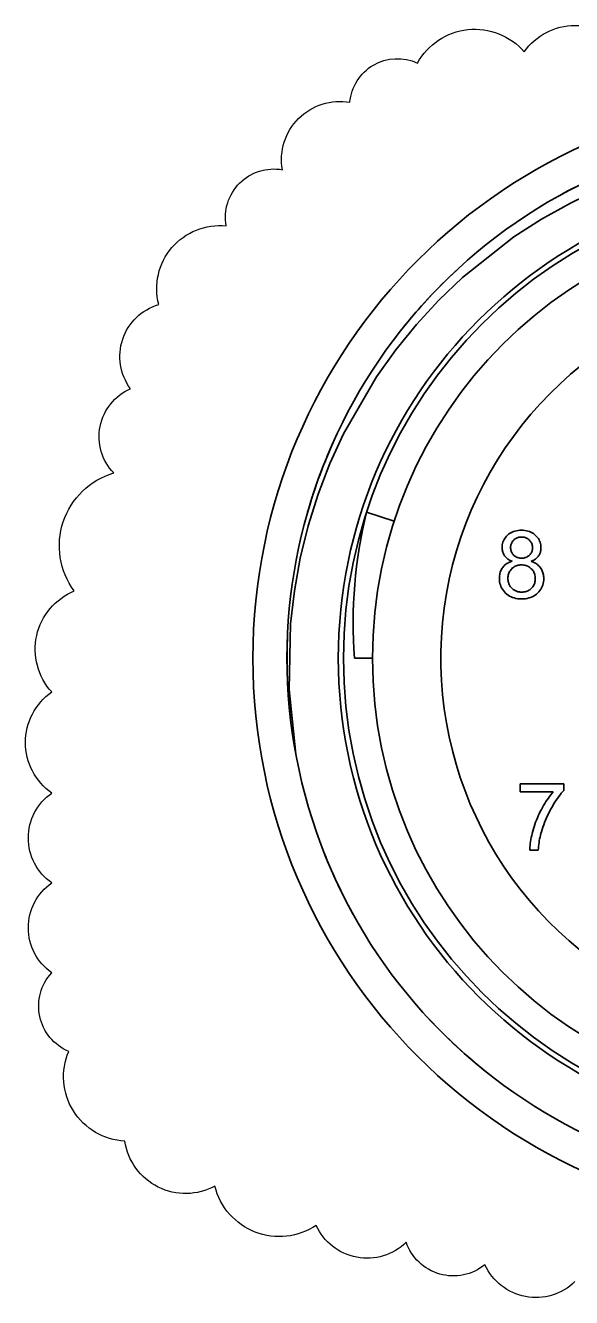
# Model space of a CAD drawing. Extents: x 260 to 819, y -886 to -454.
# Drawn here: x 353.21 to 374.32, y -678.35 to -629.15 of the extents above; entities that cross this region are included whole.
import ezdxf

# ---------------------------------------------------------------- set-up
doc = ezdxf.new("R2010")
doc.units = 0
doc.header["$LTSCALE"] = 150
doc.header["$MEASUREMENT"] = 0
doc.layers.get('0').update_dxf_attribs({"color": 6, "linetype": 'CONTINUOUS'})
doc.layers.add('현배선도', color=7, linetype='CONTINUOUS')

# ---------------------------------------------------------------- blocks, each defined once
blk = doc.blocks.new('A$C220A20F7')
at = {"color": 7, "lineweight": 35, "ltscale": 0.014033}
blk.add_line((4.395, 27.446), (5.463, 27.099), dxfattribs=at)
at = {"color": 7, "lineweight": 35, "ltscale": 0.000699648}
blk.add_line((9.836, 26.551), (9.878, 26.588), dxfattribs=at)
at = {"color": 7, "lineweight": 35, "ltscale": 0.000694768}
blk.add_line((9.878, 26.588), (9.923, 26.621), dxfattribs=at)
at = {"color": 7, "lineweight": 35, "ltscale": 0.000696754}
blk.add_line((9.923, 26.621), (9.971, 26.65), dxfattribs=at)
at = {"color": 7, "lineweight": 35, "ltscale": 0.00070133}
blk.add_line((9.971, 26.65), (10.021, 26.675), dxfattribs=at)
at = {"color": 7, "lineweight": 35, "ltscale": 0.000713614}
blk.add_line((10.021, 26.675), (10.074, 26.696), dxfattribs=at)
at = {"color": 7, "lineweight": 35, "ltscale": 0.000727585}
blk.add_line((10.074, 26.696), (10.129, 26.713), dxfattribs=at)
at = {"color": 7, "lineweight": 35, "ltscale": 0.000748734}
blk.add_line((10.129, 26.713), (10.188, 26.727), dxfattribs=at)
at = {"color": 7, "lineweight": 35, "ltscale": 0.000770897}
blk.add_line((10.188, 26.727), (10.249, 26.737), dxfattribs=at)
at = {"color": 7, "lineweight": 35, "ltscale": 0.000799782}
blk.add_line((10.249, 26.737), (10.312, 26.742), dxfattribs=at)
at = {"color": 7, "lineweight": 35, "ltscale": 0.000830431}
blk.add_line((10.312, 26.742), (10.379, 26.744), dxfattribs=at)
at = {"color": 7, "lineweight": 35, "ltscale": 0.000835787}
blk.add_line((10.379, 26.744), (10.446, 26.742), dxfattribs=at)
at = {"color": 7, "lineweight": 35, "ltscale": 0.00080524}
blk.add_line((10.446, 26.742), (10.51, 26.736), dxfattribs=at)
at = {"color": 7, "lineweight": 35, "ltscale": 0.000777375}
blk.add_line((10.51, 26.736), (10.571, 26.727), dxfattribs=at)
at = {"color": 7, "lineweight": 35, "ltscale": 0.000754847}
blk.add_line((10.571, 26.727), (10.63, 26.713), dxfattribs=at)
at = {"color": 7, "lineweight": 35, "ltscale": 0.00073708}
blk.add_line((10.63, 26.713), (10.686, 26.695), dxfattribs=at)
at = {"color": 7, "lineweight": 35, "ltscale": 0.000721488}
blk.add_line((10.686, 26.695), (10.74, 26.673), dxfattribs=at)
at = {"color": 7, "lineweight": 35, "ltscale": 0.000711404}
blk.add_line((10.74, 26.673), (10.79, 26.647), dxfattribs=at)
at = {"color": 7, "lineweight": 35, "ltscale": 0.000706544}
blk.add_line((10.79, 26.647), (10.839, 26.618), dxfattribs=at)
at = {"color": 7, "lineweight": 35, "ltscale": 0.000707342}
blk.add_line((10.839, 26.618), (10.884, 26.584), dxfattribs=at)
at = {"color": 7, "lineweight": 35, "ltscale": 0.000712295}
blk.add_line((10.884, 26.584), (10.927, 26.547), dxfattribs=at)
at = {"color": 7, "lineweight": 35, "ltscale": 0.000698571}
blk.add_line((9.632, 26.074), (9.634, 26.13), dxfattribs=at)
at = {"color": 7, "lineweight": 35, "ltscale": 0.000679877}
blk.add_line((9.634, 26.13), (9.64, 26.184), dxfattribs=at)
at = {"color": 7, "lineweight": 35, "ltscale": 0.000665243}
blk.add_line((9.64, 26.184), (9.651, 26.236), dxfattribs=at)
at = {"color": 7, "lineweight": 35, "ltscale": 0.000654621}
blk.add_line((9.651, 26.236), (9.665, 26.286), dxfattribs=at)
at = {"color": 7, "lineweight": 35, "ltscale": 0.000650252}
blk.add_line((9.665, 26.286), (9.683, 26.335), dxfattribs=at)
at = {"color": 7, "lineweight": 35, "ltscale": 0.000648384}
blk.add_line((9.683, 26.335), (9.706, 26.382), dxfattribs=at)
at = {"color": 7, "lineweight": 35, "ltscale": 0.000653312}
blk.add_line((9.706, 26.382), (9.732, 26.427), dxfattribs=at)
at = {"color": 7, "lineweight": 35, "ltscale": 0.000660814}
blk.add_line((9.732, 26.427), (9.763, 26.47), dxfattribs=at)
at = {"color": 7, "lineweight": 35, "ltscale": 0.00067466}
blk.add_line((9.763, 26.47), (9.797, 26.511), dxfattribs=at)
at = {"color": 7, "lineweight": 35, "ltscale": 0.000691791}
blk.add_line((9.797, 26.511), (9.836, 26.551), dxfattribs=at)
at = {"color": 7, "lineweight": 35, "ltscale": 0.000402549}
blk.add_line((9.96, 26.117), (9.959, 26.085), dxfattribs=at)
at = {"color": 7, "lineweight": 35, "ltscale": 0.000452871}
blk.add_line((9.959, 26.085), (9.96, 26.048), dxfattribs=at)
at = {"color": 7, "lineweight": 35, "ltscale": 0.000393488}
blk.add_line((9.963, 26.148), (9.96, 26.117), dxfattribs=at)
at = {"color": 7, "lineweight": 35, "ltscale": 0.000386108}
blk.add_line((9.969, 26.178), (9.963, 26.148), dxfattribs=at)
at = {"color": 7, "lineweight": 35, "ltscale": 0.000382879}
blk.add_line((9.978, 26.208), (9.969, 26.178), dxfattribs=at)
at = {"color": 7, "lineweight": 35, "ltscale": 0.00038094}
blk.add_line((9.989, 26.236), (9.978, 26.208), dxfattribs=at)
at = {"color": 7, "lineweight": 35, "ltscale": 0.000382175}
blk.add_line((10.002, 26.264), (9.989, 26.236), dxfattribs=at)
at = {"color": 7, "lineweight": 35, "ltscale": 0.000386787}
blk.add_line((10.018, 26.29), (10.002, 26.264), dxfattribs=at)
at = {"color": 7, "lineweight": 35, "ltscale": 0.000393236}
blk.add_line((10.036, 26.316), (10.018, 26.29), dxfattribs=at)
at = {"color": 7, "lineweight": 35, "ltscale": 0.000401247}
blk.add_line((10.056, 26.341), (10.036, 26.316), dxfattribs=at)
at = {"color": 7, "lineweight": 35, "ltscale": 0.000413998}
blk.add_line((10.079, 26.365), (10.056, 26.341), dxfattribs=at)
at = {"color": 7, "lineweight": 35, "ltscale": 0.000414882}
blk.add_line((10.104, 26.387), (10.079, 26.365), dxfattribs=at)
at = {"color": 7, "lineweight": 35, "ltscale": 0.000409982}
blk.add_line((10.13, 26.407), (10.104, 26.387), dxfattribs=at)
at = {"color": 7, "lineweight": 35, "ltscale": 0.000404841}
blk.add_line((10.157, 26.424), (10.13, 26.407), dxfattribs=at)
at = {"color": 7, "lineweight": 35, "ltscale": 0.000403954}
blk.add_line((10.186, 26.44), (10.157, 26.424), dxfattribs=at)
at = {"color": 7, "lineweight": 35, "ltscale": 0.000404074}
blk.add_line((10.215, 26.453), (10.186, 26.44), dxfattribs=at)
at = {"color": 7, "lineweight": 35, "ltscale": 0.000408709}
for p, q in [((10.246, 26.463), (10.215, 26.453)), ((11.058, 25.777), (11.039, 25.75))]:
    blk.add_line(p, q, dxfattribs=at)
at = {"color": 7, "lineweight": 35, "ltscale": 0.000414863}
blk.add_line((10.278, 26.471), (10.246, 26.463), dxfattribs=at)
at = {"color": 7, "lineweight": 35, "ltscale": 0.000424458}
blk.add_line((10.312, 26.477), (10.278, 26.471), dxfattribs=at)
at = {"color": 7, "lineweight": 35, "ltscale": 0.000435603}
blk.add_line((10.346, 26.481), (10.312, 26.477), dxfattribs=at)
at = {"color": 7, "lineweight": 35, "ltscale": 0.000449599}
blk.add_line((10.382, 26.482), (10.346, 26.481), dxfattribs=at)
at = {"color": 7, "lineweight": 35, "ltscale": 0.000445042}
blk.add_line((10.418, 26.481), (10.382, 26.482), dxfattribs=at)
at = {"color": 7, "lineweight": 35, "ltscale": 0.000432666}
blk.add_line((10.452, 26.477), (10.418, 26.481), dxfattribs=at)
at = {"color": 7, "lineweight": 35, "ltscale": 0.000420969}
blk.add_line((10.486, 26.471), (10.452, 26.477), dxfattribs=at)
at = {"color": 7, "lineweight": 35, "ltscale": 0.000414005}
blk.add_line((10.518, 26.463), (10.486, 26.471), dxfattribs=at)
at = {"color": 7, "lineweight": 35, "ltscale": 0.000408796}
blk.add_line((10.549, 26.452), (10.518, 26.463), dxfattribs=at)
at = {"color": 7, "lineweight": 35, "ltscale": 0.000404908}
blk.add_line((10.578, 26.439), (10.549, 26.452), dxfattribs=at)
at = {"color": 7, "lineweight": 35, "ltscale": 0.000406131}
blk.add_line((10.607, 26.423), (10.578, 26.439), dxfattribs=at)
at = {"color": 7, "lineweight": 35, "ltscale": 0.00040755}
blk.add_line((10.634, 26.405), (10.607, 26.423), dxfattribs=at)
at = {"color": 7, "lineweight": 35, "ltscale": 0.000413363}
blk.add_line((10.66, 26.385), (10.634, 26.405), dxfattribs=at)
at = {"color": 7, "lineweight": 35, "ltscale": 0.000421935}
blk.add_line((10.685, 26.362), (10.66, 26.385), dxfattribs=at)
at = {"color": 7, "lineweight": 35, "ltscale": 0.000420854}
blk.add_line((10.708, 26.338), (10.685, 26.362), dxfattribs=at)
at = {"color": 7, "lineweight": 35, "ltscale": 0.000411311}
blk.add_line((10.729, 26.312), (10.708, 26.338), dxfattribs=at)
at = {"color": 7, "lineweight": 35, "ltscale": 0.000404176}
blk.add_line((10.747, 26.285), (10.729, 26.312), dxfattribs=at)
at = {"color": 7, "lineweight": 35, "ltscale": 0.000400644}
blk.add_line((10.763, 26.257), (10.747, 26.285), dxfattribs=at)
at = {"color": 7, "lineweight": 35, "ltscale": 0.000398393}
blk.add_line((10.776, 26.228), (10.763, 26.257), dxfattribs=at)
at = {"color": 7, "lineweight": 35, "ltscale": 0.000399975}
blk.add_line((10.787, 26.198), (10.776, 26.228), dxfattribs=at)
at = {"color": 7, "lineweight": 35, "ltscale": 0.000404396}
blk.add_line((10.795, 26.167), (10.787, 26.198), dxfattribs=at)
at = {"color": 7, "lineweight": 35, "ltscale": 0.000411493}
blk.add_line((10.801, 26.135), (10.795, 26.167), dxfattribs=at)
at = {"color": 7, "lineweight": 35, "ltscale": 0.0004204}
blk.add_line((10.805, 26.101), (10.801, 26.135), dxfattribs=at)
at = {"color": 7, "lineweight": 35, "ltscale": 0.000432284}
blk.add_line((10.806, 26.067), (10.805, 26.101), dxfattribs=at)
at = {"color": 7, "lineweight": 35, "ltscale": 0.000705965}
blk.add_line((10.927, 26.547), (10.966, 26.506), dxfattribs=at)
at = {"color": 7, "lineweight": 35, "ltscale": 0.000686234}
blk.add_line((10.966, 26.506), (11.002, 26.464), dxfattribs=at)
at = {"color": 7, "lineweight": 35, "ltscale": 0.00067267}
blk.add_line((11.002, 26.464), (11.033, 26.42), dxfattribs=at)
at = {"color": 7, "lineweight": 35, "ltscale": 0.000662045}
blk.add_line((11.033, 26.42), (11.06, 26.375), dxfattribs=at)
at = {"color": 7, "lineweight": 35, "ltscale": 0.000656024}
blk.add_line((11.06, 26.375), (11.083, 26.327), dxfattribs=at)
at = {"color": 7, "lineweight": 35, "ltscale": 0.000655709}
blk.add_line((11.083, 26.327), (11.101, 26.278), dxfattribs=at)
at = {"color": 7, "lineweight": 35, "ltscale": 0.000659676}
blk.add_line((11.101, 26.278), (11.116, 26.228), dxfattribs=at)
at = {"color": 7, "lineweight": 35, "ltscale": 0.000668156}
blk.add_line((11.116, 26.228), (11.126, 26.175), dxfattribs=at)
at = {"color": 7, "lineweight": 35, "ltscale": 0.000681931}
blk.add_line((11.126, 26.175), (11.132, 26.121), dxfattribs=at)
at = {"color": 7, "lineweight": 35, "ltscale": 0.000698734}
blk.add_line((11.132, 26.121), (11.134, 26.065), dxfattribs=at)
at = {"color": 7, "lineweight": 35, "ltscale": 0.000463246}
blk.add_line((9.633, 26.037), (9.632, 26.074), dxfattribs=at)
at = {"color": 7, "lineweight": 35, "ltscale": 0.000451941}
blk.add_line((9.636, 26.001), (9.633, 26.037), dxfattribs=at)
at = {"color": 7, "lineweight": 35, "ltscale": 0.000440544}
blk.add_line((9.641, 25.966), (9.636, 26.001), dxfattribs=at)
at = {"color": 7, "lineweight": 35, "ltscale": 0.00043152}
blk.add_line((9.648, 25.932), (9.641, 25.966), dxfattribs=at)
at = {"color": 7, "lineweight": 35, "ltscale": 0.000424149}
blk.add_line((9.656, 25.899), (9.648, 25.932), dxfattribs=at)
at = {"color": 7, "lineweight": 35, "ltscale": 0.000418108}
blk.add_line((9.667, 25.867), (9.656, 25.899), dxfattribs=at)
at = {"color": 7, "lineweight": 35, "ltscale": 0.000413833}
blk.add_line((9.679, 25.837), (9.667, 25.867), dxfattribs=at)
at = {"color": 7, "lineweight": 35, "ltscale": 0.000411174}
blk.add_line((9.693, 25.807), (9.679, 25.837), dxfattribs=at)
at = {"color": 7, "lineweight": 35, "ltscale": 0.000411456}
blk.add_line((9.71, 25.779), (9.693, 25.807), dxfattribs=at)
at = {"color": 7, "lineweight": 35, "ltscale": 0.000411676}
blk.add_line((9.728, 25.751), (9.71, 25.779), dxfattribs=at)
at = {"color": 7, "lineweight": 35, "ltscale": 0.000414911}
blk.add_line((9.748, 25.725), (9.728, 25.751), dxfattribs=at)
at = {"color": 7, "lineweight": 35, "ltscale": 0.000419371}
blk.add_line((9.77, 25.7), (9.748, 25.725), dxfattribs=at)
at = {"color": 7, "lineweight": 35, "ltscale": 0.000425666}
blk.add_line((9.795, 25.676), (9.77, 25.7), dxfattribs=at)
at = {"color": 7, "lineweight": 35, "ltscale": 0.000434202}
blk.add_line((9.821, 25.653), (9.795, 25.676), dxfattribs=at)
at = {"color": 7, "lineweight": 35, "ltscale": 0.000444031}
blk.add_line((9.849, 25.632), (9.821, 25.653), dxfattribs=at)
at = {"color": 7, "lineweight": 35, "ltscale": 0.000456427}
blk.add_line((9.88, 25.612), (9.849, 25.632), dxfattribs=at)
at = {"color": 7, "lineweight": 35, "ltscale": 0.000470233}
blk.add_line((9.912, 25.593), (9.88, 25.612), dxfattribs=at)
at = {"color": 7, "lineweight": 35, "ltscale": 0.000485624}
blk.add_line((9.947, 25.575), (9.912, 25.593), dxfattribs=at)
at = {"color": 7, "lineweight": 35, "ltscale": 0.00043769}
blk.add_line((9.96, 26.048), (9.963, 26.013), dxfattribs=at)
at = {"color": 7, "lineweight": 35, "ltscale": 0.000425662}
blk.add_line((9.963, 26.013), (9.969, 25.98), dxfattribs=at)
at = {"color": 7, "lineweight": 35, "ltscale": 0.000415236}
blk.add_line((9.969, 25.98), (9.978, 25.948), dxfattribs=at)
at = {"color": 7, "lineweight": 35, "ltscale": 0.000407762}
blk.add_line((9.978, 25.948), (9.988, 25.917), dxfattribs=at)
at = {"color": 7, "lineweight": 35, "ltscale": 0.000403359}
blk.add_line((9.988, 25.917), (10.001, 25.887), dxfattribs=at)
at = {"color": 7, "lineweight": 35, "ltscale": 0.000401033}
blk.add_line((10.001, 25.887), (10.017, 25.859), dxfattribs=at)
at = {"color": 7, "lineweight": 35, "ltscale": 0.000402096}
blk.add_line((10.017, 25.859), (10.035, 25.833), dxfattribs=at)
at = {"color": 7, "lineweight": 35, "ltscale": 0.000406366}
blk.add_line((10.035, 25.833), (10.055, 25.807), dxfattribs=at)
at = {"color": 7, "lineweight": 35, "ltscale": 0.000411741}
blk.add_line((10.055, 25.807), (10.077, 25.783), dxfattribs=at)
at = {"color": 7, "lineweight": 35, "ltscale": 0.000414134}
blk.add_line((10.077, 25.783), (10.102, 25.761), dxfattribs=at)
at = {"color": 7, "lineweight": 35, "ltscale": 0.000407817}
blk.add_line((10.102, 25.761), (10.128, 25.741), dxfattribs=at)
at = {"color": 7, "lineweight": 35, "ltscale": 0.000405689}
blk.add_line((10.128, 25.741), (10.155, 25.723), dxfattribs=at)
at = {"color": 7, "lineweight": 35, "ltscale": 0.000406648}
blk.add_line((10.155, 25.723), (10.184, 25.708), dxfattribs=at)
at = {"color": 7, "lineweight": 35, "ltscale": 0.000409682}
blk.add_line((10.184, 25.708), (10.214, 25.695), dxfattribs=at)
at = {"color": 7, "lineweight": 35, "ltscale": 0.000415937}
blk.add_line((10.214, 25.695), (10.245, 25.685), dxfattribs=at)
at = {"color": 7, "lineweight": 35, "ltscale": 0.000425223}
blk.add_line((10.245, 25.685), (10.278, 25.677), dxfattribs=at)
at = {"color": 7, "lineweight": 35, "ltscale": 0.000436487}
blk.add_line((10.278, 25.677), (10.313, 25.671), dxfattribs=at)
at = {"color": 7, "lineweight": 35, "ltscale": 0.00044923}
blk.add_line((10.313, 25.671), (10.349, 25.667), dxfattribs=at)
at = {"color": 7, "lineweight": 35, "ltscale": 0.000467156}
blk.add_line((10.349, 25.667), (10.386, 25.666), dxfattribs=at)
at = {"color": 7, "lineweight": 35, "ltscale": 0.000451893}
blk.add_line((10.386, 25.666), (10.422, 25.667), dxfattribs=at)
at = {"color": 7, "lineweight": 35, "ltscale": 0.000438563}
blk.add_line((10.422, 25.667), (10.457, 25.671), dxfattribs=at)
at = {"color": 7, "lineweight": 35, "ltscale": 0.000425928}
blk.add_line((10.457, 25.671), (10.491, 25.676), dxfattribs=at)
at = {"color": 7, "lineweight": 35, "ltscale": 0.000415462}
blk.add_line((10.491, 25.676), (10.523, 25.685), dxfattribs=at)
at = {"color": 7, "lineweight": 35, "ltscale": 0.000408219}
blk.add_line((10.523, 25.685), (10.554, 25.695), dxfattribs=at)
at = {"color": 7, "lineweight": 35, "ltscale": 0.000401595}
blk.add_line((10.554, 25.695), (10.583, 25.708), dxfattribs=at)
at = {"color": 7, "lineweight": 35, "ltscale": 0.000401306}
blk.add_line((10.583, 25.708), (10.612, 25.723), dxfattribs=at)
at = {"color": 7, "lineweight": 35, "ltscale": 0.000400065}
blk.add_line((10.612, 25.723), (10.638, 25.74), dxfattribs=at)
at = {"color": 7, "lineweight": 35, "ltscale": 0.000404584}
blk.add_line((10.638, 25.74), (10.664, 25.76), dxfattribs=at)
at = {"color": 7, "lineweight": 35, "ltscale": 0.000410208}
blk.add_line((10.664, 25.76), (10.688, 25.782), dxfattribs=at)
at = {"color": 7, "lineweight": 35, "ltscale": 0.000407635}
blk.add_line((10.688, 25.782), (10.711, 25.806), dxfattribs=at)
at = {"color": 7, "lineweight": 35, "ltscale": 0.000399316}
blk.add_line((10.711, 25.806), (10.731, 25.831), dxfattribs=at)
at = {"color": 7, "lineweight": 35, "ltscale": 0.000391326}
blk.add_line((10.731, 25.831), (10.749, 25.857), dxfattribs=at)
at = {"color": 7, "lineweight": 35, "ltscale": 0.00038697}
blk.add_line((10.749, 25.857), (10.764, 25.883), dxfattribs=at)
at = {"color": 7, "lineweight": 35, "ltscale": 0.000384699}
blk.add_line((10.764, 25.883), (10.777, 25.911), dxfattribs=at)
at = {"color": 7, "lineweight": 35, "ltscale": 0.000386125}
blk.add_line((10.777, 25.911), (10.787, 25.94), dxfattribs=at)
at = {"color": 7, "lineweight": 35, "ltscale": 0.000389443}
blk.add_line((10.787, 25.94), (10.796, 25.97), dxfattribs=at)
at = {"color": 7, "lineweight": 35, "ltscale": 0.000395325}
blk.add_line((10.796, 25.97), (10.802, 26.001), dxfattribs=at)
at = {"color": 7, "lineweight": 35, "ltscale": 0.000403845}
blk.add_line((10.802, 26.001), (10.805, 26.034), dxfattribs=at)
at = {"color": 7, "lineweight": 35, "ltscale": 0.000414938}
blk.add_line((10.805, 26.034), (10.806, 26.067), dxfattribs=at)
at = {"color": 7, "lineweight": 35, "ltscale": 0.000475958}
blk.add_line((10.858, 25.593), (10.825, 25.575), dxfattribs=at)
at = {"color": 7, "lineweight": 35, "ltscale": 0.000462046}
blk.add_line((10.89, 25.612), (10.858, 25.593), dxfattribs=at)
at = {"color": 7, "lineweight": 35, "ltscale": 0.000448072}
blk.add_line((10.92, 25.632), (10.89, 25.612), dxfattribs=at)
at = {"color": 7, "lineweight": 35, "ltscale": 0.00043836}
blk.add_line((10.948, 25.653), (10.92, 25.632), dxfattribs=at)
at = {"color": 7, "lineweight": 35, "ltscale": 0.000428009}
blk.add_line((10.974, 25.675), (10.948, 25.653), dxfattribs=at)
at = {"color": 7, "lineweight": 35, "ltscale": 0.000421337}
blk.add_line((10.998, 25.699), (10.974, 25.675), dxfattribs=at)
at = {"color": 7, "lineweight": 35, "ltscale": 0.000415558}
blk.add_line((11.02, 25.724), (10.998, 25.699), dxfattribs=at)
at = {"color": 7, "lineweight": 35, "ltscale": 0.00041108}
blk.add_line((11.039, 25.75), (11.02, 25.724), dxfattribs=at)
at = {"color": 7, "lineweight": 35, "ltscale": 0.000405636}
blk.add_line((11.074, 25.806), (11.058, 25.777), dxfattribs=at)
at = {"color": 7, "lineweight": 35, "ltscale": 0.000405525}
blk.add_line((11.088, 25.835), (11.074, 25.806), dxfattribs=at)
at = {"color": 7, "lineweight": 35, "ltscale": 0.000406125}
blk.add_line((11.1, 25.865), (11.088, 25.835), dxfattribs=at)
at = {"color": 7, "lineweight": 35, "ltscale": 0.000409061}
blk.add_line((11.111, 25.896), (11.1, 25.865), dxfattribs=at)
at = {"color": 7, "lineweight": 35, "ltscale": 0.000413264}
blk.add_line((11.119, 25.928), (11.111, 25.896), dxfattribs=at)
at = {"color": 7, "lineweight": 35, "ltscale": 0.000419249}
blk.add_line((11.126, 25.961), (11.119, 25.928), dxfattribs=at)
at = {"color": 7, "lineweight": 35, "ltscale": 0.000427215}
blk.add_line((11.131, 25.995), (11.126, 25.961), dxfattribs=at)
at = {"color": 7, "lineweight": 35, "ltscale": 0.000436035}
blk.add_line((11.133, 26.029), (11.131, 25.995), dxfattribs=at)
at = {"color": 7, "lineweight": 35, "ltscale": 0.000446848}
blk.add_line((11.134, 26.065), (11.133, 26.029), dxfattribs=at)
at = {"color": 7, "lineweight": 35, "ltscale": 0.000560011}
blk.add_line((9.548, 25.075), (9.56, 25.119), dxfattribs=at)
at = {"color": 7, "lineweight": 35, "ltscale": 0.000549968}
blk.add_line((9.56, 25.119), (9.574, 25.16), dxfattribs=at)
at = {"color": 7, "lineweight": 35, "ltscale": 0.000542098}
blk.add_line((9.574, 25.16), (9.591, 25.2), dxfattribs=at)
at = {"color": 7, "lineweight": 35, "ltscale": 0.000536363}
blk.add_line((9.591, 25.2), (9.61, 25.239), dxfattribs=at)
at = {"color": 7, "lineweight": 35, "ltscale": 0.000534594}
blk.add_line((9.61, 25.239), (9.632, 25.275), dxfattribs=at)
at = {"color": 7, "lineweight": 35, "ltscale": 0.000533616}
blk.add_line((9.632, 25.275), (9.656, 25.31), dxfattribs=at)
at = {"color": 7, "lineweight": 35, "ltscale": 0.000533212}
blk.add_line((9.656, 25.31), (9.683, 25.344), dxfattribs=at)
at = {"color": 7, "lineweight": 35, "ltscale": 0.000529808}
blk.add_line((9.683, 25.344), (9.712, 25.374), dxfattribs=at)
at = {"color": 7, "lineweight": 35, "ltscale": 0.000530467}
blk.add_line((9.712, 25.374), (9.743, 25.403), dxfattribs=at)
at = {"color": 7, "lineweight": 35, "ltscale": 0.000532844}
blk.add_line((9.743, 25.403), (9.776, 25.43), dxfattribs=at)
at = {"color": 7, "lineweight": 35, "ltscale": 0.000539528}
blk.add_line((9.776, 25.43), (9.812, 25.454), dxfattribs=at)
at = {"color": 7, "lineweight": 35, "ltscale": 0.000546546}
blk.add_line((9.812, 25.454), (9.85, 25.476), dxfattribs=at)
at = {"color": 7, "lineweight": 35, "ltscale": 0.000557602}
blk.add_line((9.85, 25.476), (9.89, 25.497), dxfattribs=at)
at = {"color": 7, "lineweight": 35, "ltscale": 0.000571924}
blk.add_line((9.89, 25.497), (9.932, 25.514), dxfattribs=at)
at = {"color": 7, "lineweight": 35, "ltscale": 0.000499338}
blk.add_line((9.909, 25.125), (9.893, 25.089), dxfattribs=at)
at = {"color": 7, "lineweight": 35, "ltscale": 0.000499904}
blk.add_line((9.928, 25.16), (9.909, 25.125), dxfattribs=at)
at = {"color": 7, "lineweight": 35, "ltscale": 0.000502237}
blk.add_line((9.95, 25.194), (9.928, 25.16), dxfattribs=at)
at = {"color": 7, "lineweight": 35, "ltscale": 0.000586856}
blk.add_line((9.932, 25.514), (9.976, 25.53), dxfattribs=at)
at = {"color": 7, "lineweight": 35, "ltscale": 0.000501431}
blk.add_line((9.984, 25.559), (9.947, 25.575), dxfattribs=at)
at = {"color": 7, "lineweight": 35, "ltscale": 0.000509305}
blk.add_line((9.976, 25.226), (9.95, 25.194), dxfattribs=at)
at = {"color": 7, "lineweight": 35, "ltscale": 0.000604691}
blk.add_line((9.976, 25.53), (10.022, 25.544), dxfattribs=at)
at = {"color": 7, "lineweight": 35, "ltscale": 0.000519664}
blk.add_line((10.004, 25.256), (9.976, 25.226), dxfattribs=at)
at = {"color": 7, "lineweight": 35, "ltscale": 0.000519532}
blk.add_line((10.022, 25.544), (9.984, 25.559), dxfattribs=at)
at = {"color": 7, "lineweight": 35, "ltscale": 0.000518914}
blk.add_line((10.034, 25.285), (10.004, 25.256), dxfattribs=at)
at = {"color": 7, "lineweight": 35, "ltscale": 0.000508778}
blk.add_line((10.066, 25.31), (10.034, 25.285), dxfattribs=at)
at = {"color": 7, "lineweight": 35, "ltscale": 0.000502977}
blk.add_line((10.1, 25.332), (10.066, 25.31), dxfattribs=at)
at = {"color": 7, "lineweight": 35, "ltscale": 0.000500365}
blk.add_line((10.135, 25.352), (10.1, 25.332), dxfattribs=at)
at = {"color": 7, "lineweight": 35, "ltscale": 0.000500734}
blk.add_line((10.171, 25.368), (10.135, 25.352), dxfattribs=at)
at = {"color": 7, "lineweight": 35, "ltscale": 0.000504796}
blk.add_line((10.209, 25.381), (10.171, 25.368), dxfattribs=at)
at = {"color": 7, "lineweight": 35, "ltscale": 0.000512736}
blk.add_line((10.249, 25.392), (10.209, 25.381), dxfattribs=at)
at = {"color": 7, "lineweight": 35, "ltscale": 0.000523362}
blk.add_line((10.29, 25.399), (10.249, 25.392), dxfattribs=at)
at = {"color": 7, "lineweight": 35, "ltscale": 0.000536934}
blk.add_line((10.333, 25.404), (10.29, 25.399), dxfattribs=at)
at = {"color": 7, "lineweight": 35, "ltscale": 0.000554216}
blk.add_line((10.377, 25.405), (10.333, 25.404), dxfattribs=at)
at = {"color": 7, "lineweight": 35, "ltscale": 0.000566416}
blk.add_line((10.422, 25.404), (10.377, 25.405), dxfattribs=at)
at = {"color": 7, "lineweight": 35, "ltscale": 0.000550712}
blk.add_line((10.466, 25.399), (10.422, 25.404), dxfattribs=at)
at = {"color": 7, "lineweight": 35, "ltscale": 0.000536263}
blk.add_line((10.508, 25.392), (10.466, 25.399), dxfattribs=at)
at = {"color": 7, "lineweight": 35, "ltscale": 0.000526458}
blk.add_line((10.549, 25.381), (10.508, 25.392), dxfattribs=at)
at = {"color": 7, "lineweight": 35, "ltscale": 0.000516885}
blk.add_line((10.588, 25.368), (10.549, 25.381), dxfattribs=at)
at = {"color": 7, "lineweight": 35, "ltscale": 0.000515067}
blk.add_line((10.626, 25.351), (10.588, 25.368), dxfattribs=at)
at = {"color": 7, "lineweight": 35, "ltscale": 0.000512444}
blk.add_line((10.662, 25.331), (10.626, 25.351), dxfattribs=at)
at = {"color": 7, "lineweight": 35, "ltscale": 0.000516857}
blk.add_line((10.697, 25.309), (10.662, 25.331), dxfattribs=at)
at = {"color": 7, "lineweight": 35, "ltscale": 0.000522416}
blk.add_line((10.73, 25.283), (10.697, 25.309), dxfattribs=at)
at = {"color": 7, "lineweight": 35, "ltscale": 0.000530992}
blk.add_line((10.761, 25.255), (10.73, 25.283), dxfattribs=at)
at = {"color": 7, "lineweight": 35, "ltscale": 0.000508187}
blk.add_line((10.789, 25.559), (10.751, 25.544), dxfattribs=at)
at = {"color": 7, "lineweight": 35, "ltscale": 0.000620035}
blk.add_line((10.751, 25.544), (10.798, 25.527), dxfattribs=at)
at = {"color": 7, "lineweight": 35, "ltscale": 0.000531618}
blk.add_line((10.79, 25.224), (10.761, 25.255), dxfattribs=at)
at = {"color": 7, "lineweight": 35, "ltscale": 0.000490767}
blk.add_line((10.825, 25.575), (10.789, 25.559), dxfattribs=at)
at = {"color": 7, "lineweight": 35, "ltscale": 0.000521823}
blk.add_line((10.816, 25.191), (10.79, 25.224), dxfattribs=at)
at = {"color": 7, "lineweight": 35, "ltscale": 0.000601607}
blk.add_line((10.798, 25.527), (10.842, 25.509), dxfattribs=at)
at = {"color": 7, "lineweight": 35, "ltscale": 0.000513984}
blk.add_line((10.839, 25.157), (10.816, 25.191), dxfattribs=at)
at = {"color": 7, "lineweight": 35, "ltscale": 0.000511442}
blk.add_line((10.859, 25.121), (10.839, 25.157), dxfattribs=at)
at = {"color": 7, "lineweight": 35, "ltscale": 0.000586233}
blk.add_line((10.842, 25.509), (10.885, 25.488), dxfattribs=at)
at = {"color": 7, "lineweight": 35, "ltscale": 0.00051266}
blk.add_line((10.876, 25.084), (10.859, 25.121), dxfattribs=at)
at = {"color": 7, "lineweight": 35, "ltscale": 0.000570266}
blk.add_line((10.885, 25.488), (10.924, 25.466), dxfattribs=at)
at = {"color": 7, "lineweight": 35, "ltscale": 0.000559759}
blk.add_line((10.924, 25.466), (10.962, 25.442), dxfattribs=at)
at = {"color": 7, "lineweight": 35, "ltscale": 0.000549556}
blk.add_line((10.962, 25.442), (10.997, 25.415), dxfattribs=at)
at = {"color": 7, "lineweight": 35, "ltscale": 0.000540956}
blk.add_line((10.997, 25.415), (11.03, 25.387), dxfattribs=at)
at = {"color": 7, "lineweight": 35, "ltscale": 0.000536149}
blk.add_line((11.03, 25.387), (11.061, 25.357), dxfattribs=at)
at = {"color": 7, "lineweight": 35, "ltscale": 0.000534796}
blk.add_line((11.061, 25.357), (11.09, 25.326), dxfattribs=at)
at = {"color": 7, "lineweight": 35, "ltscale": 0.00053381}
blk.add_line((11.09, 25.326), (11.116, 25.292), dxfattribs=at)
at = {"color": 7, "lineweight": 35, "ltscale": 0.000534031}
blk.add_line((11.116, 25.292), (11.14, 25.256), dxfattribs=at)
at = {"color": 7, "lineweight": 35, "ltscale": 0.000530838}
blk.add_line((11.14, 25.256), (11.161, 25.22), dxfattribs=at)
at = {"color": 7, "lineweight": 35, "ltscale": 0.000531086}
blk.add_line((11.161, 25.22), (11.18, 25.181), dxfattribs=at)
at = {"color": 7, "lineweight": 35, "ltscale": 0.000533826}
blk.add_line((11.18, 25.181), (11.196, 25.142), dxfattribs=at)
at = {"color": 7, "lineweight": 35, "ltscale": 0.000538077}
blk.add_line((11.196, 25.142), (11.21, 25.101), dxfattribs=at)
at = {"color": 7, "lineweight": 35, "ltscale": 0.000545758}
blk.add_line((11.21, 25.101), (11.221, 25.059), dxfattribs=at)
at = {"color": 7, "lineweight": 35, "ltscale": 0.00062429}
blk.add_line((9.528, 24.886), (9.529, 24.936), dxfattribs=at)
at = {"color": 7, "lineweight": 35, "ltscale": 0.000837473}
blk.add_line((9.53, 24.819), (9.528, 24.886), dxfattribs=at)
at = {"color": 7, "lineweight": 35, "ltscale": 0.000604887}
blk.add_line((9.529, 24.936), (9.533, 24.984), dxfattribs=at)
at = {"color": 7, "lineweight": 35, "ltscale": 0.000813734}
blk.add_line((9.537, 24.754), (9.53, 24.819), dxfattribs=at)
at = {"color": 7, "lineweight": 35, "ltscale": 0.000588072}
blk.add_line((9.533, 24.984), (9.539, 25.03), dxfattribs=at)
at = {"color": 7, "lineweight": 35, "ltscale": 0.000794818}
blk.add_line((9.549, 24.691), (9.537, 24.754), dxfattribs=at)
at = {"color": 7, "lineweight": 35, "ltscale": 0.000573138}
blk.add_line((9.539, 25.03), (9.548, 25.075), dxfattribs=at)
at = {"color": 7, "lineweight": 35, "ltscale": 0.000780522}
blk.add_line((9.565, 24.631), (9.549, 24.691), dxfattribs=at)
at = {"color": 7, "lineweight": 35, "ltscale": 0.000771368}
blk.add_line((9.586, 24.573), (9.565, 24.631), dxfattribs=at)
at = {"color": 7, "lineweight": 35, "ltscale": 0.000549838}
blk.add_line((9.857, 24.928), (9.856, 24.884), dxfattribs=at)
at = {"color": 7, "lineweight": 35, "ltscale": 0.000340357}
blk.add_line((9.856, 24.884), (9.856, 24.857), dxfattribs=at)
at = {"color": 7, "lineweight": 35, "ltscale": 0.000338919}
blk.add_line((9.856, 24.857), (9.858, 24.83), dxfattribs=at)
at = {"color": 7, "lineweight": 35, "ltscale": 0.000533539}
blk.add_line((9.862, 24.97), (9.857, 24.928), dxfattribs=at)
at = {"color": 7, "lineweight": 35, "ltscale": 0.000338309}
blk.add_line((9.858, 24.83), (9.861, 24.803), dxfattribs=at)
at = {"color": 7, "lineweight": 35, "ltscale": 0.000338339}
blk.add_line((9.861, 24.803), (9.866, 24.776), dxfattribs=at)
at = {"color": 7, "lineweight": 35, "ltscale": 0.000519867}
blk.add_line((9.869, 25.011), (9.862, 24.97), dxfattribs=at)
at = {"color": 7, "lineweight": 35, "ltscale": 0.000339864}
blk.add_line((9.866, 24.776), (9.872, 24.749), dxfattribs=at)
at = {"color": 7, "lineweight": 35, "ltscale": 0.00051094}
blk.add_line((9.879, 25.051), (9.869, 25.011), dxfattribs=at)
at = {"color": 7, "lineweight": 35, "ltscale": 0.000340528}
blk.add_line((9.872, 24.749), (9.879, 24.723), dxfattribs=at)
at = {"color": 7, "lineweight": 35, "ltscale": 0.000503103}
blk.add_line((9.893, 25.089), (9.879, 25.051), dxfattribs=at)
at = {"color": 7, "lineweight": 35, "ltscale": 0.000343818}
blk.add_line((9.879, 24.723), (9.887, 24.697), dxfattribs=at)
at = {"color": 7, "lineweight": 35, "ltscale": 0.000346734}
blk.add_line((9.887, 24.697), (9.897, 24.671), dxfattribs=at)
at = {"color": 7, "lineweight": 35, "ltscale": 0.000350676}
blk.add_line((9.897, 24.671), (9.908, 24.645), dxfattribs=at)
at = {"color": 7, "lineweight": 35, "ltscale": 0.000355067}
blk.add_line((9.908, 24.645), (9.92, 24.62), dxfattribs=at)
at = {"color": 7, "lineweight": 35, "ltscale": 0.00035541}
blk.add_line((9.92, 24.62), (9.934, 24.595), dxfattribs=at)
at = {"color": 7, "lineweight": 35, "ltscale": 0.000500642}
blk.add_line((10.841, 24.594), (10.861, 24.63), dxfattribs=at)
at = {"color": 7, "lineweight": 35, "ltscale": 0.000501353}
blk.add_line((10.861, 24.63), (10.877, 24.666), dxfattribs=at)
at = {"color": 7, "lineweight": 35, "ltscale": 0.000516033}
blk.add_line((10.89, 25.045), (10.876, 25.084), dxfattribs=at)
at = {"color": 7, "lineweight": 35, "ltscale": 0.000506595}
blk.add_line((10.877, 24.666), (10.891, 24.704), dxfattribs=at)
at = {"color": 7, "lineweight": 35, "ltscale": 0.000524454}
blk.add_line((10.901, 25.004), (10.89, 25.045), dxfattribs=at)
at = {"color": 7, "lineweight": 35, "ltscale": 0.000514067}
blk.add_line((10.891, 24.704), (10.901, 24.744), dxfattribs=at)
at = {"color": 7, "lineweight": 35, "ltscale": 0.000534758}
blk.add_line((10.908, 24.962), (10.901, 25.004), dxfattribs=at)
at = {"color": 7, "lineweight": 35, "ltscale": 0.000525956}
blk.add_line((10.901, 24.744), (10.908, 24.786), dxfattribs=at)
at = {"color": 7, "lineweight": 35, "ltscale": 0.000549633}
blk.add_line((10.913, 24.919), (10.908, 24.962), dxfattribs=at)
at = {"color": 7, "lineweight": 35, "ltscale": 0.000540448}
blk.add_line((10.908, 24.786), (10.913, 24.829), dxfattribs=at)
at = {"color": 7, "lineweight": 35, "ltscale": 0.000566422}
blk.add_line((10.914, 24.873), (10.913, 24.919), dxfattribs=at)
at = {"color": 7, "lineweight": 35, "ltscale": 0.000558391}
blk.add_line((10.913, 24.829), (10.914, 24.873), dxfattribs=at)
at = {"color": 7, "lineweight": 35, "ltscale": 0.000762137}
blk.add_line((11.203, 24.627), (11.182, 24.57), dxfattribs=at)
at = {"color": 7, "lineweight": 35, "ltscale": 0.000768758}
blk.add_line((11.22, 24.686), (11.203, 24.627), dxfattribs=at)
at = {"color": 7, "lineweight": 35, "ltscale": 0.000780996}
blk.add_line((11.231, 24.748), (11.22, 24.686), dxfattribs=at)
at = {"color": 7, "lineweight": 35, "ltscale": 0.000554809}
blk.add_line((11.221, 25.059), (11.23, 25.015), dxfattribs=at)
at = {"color": 7, "lineweight": 35, "ltscale": 0.000566323}
blk.add_line((11.23, 25.015), (11.236, 24.971), dxfattribs=at)
at = {"color": 7, "lineweight": 35, "ltscale": 0.000798377}
blk.add_line((11.238, 24.811), (11.231, 24.748), dxfattribs=at)
at = {"color": 7, "lineweight": 35, "ltscale": 0.000579669}
blk.add_line((11.236, 24.971), (11.24, 24.924), dxfattribs=at)
at = {"color": 7, "lineweight": 35, "ltscale": 0.000820863}
blk.add_line((11.241, 24.877), (11.238, 24.811), dxfattribs=at)
at = {"color": 7, "lineweight": 35, "ltscale": 0.000594716}
blk.add_line((11.24, 24.924), (11.241, 24.877), dxfattribs=at)
at = {"color": 7, "lineweight": 35, "ltscale": 0.000768312}
blk.add_line((9.612, 24.518), (9.586, 24.573), dxfattribs=at)
at = {"color": 7, "lineweight": 35, "ltscale": 0.000770676}
blk.add_line((9.643, 24.464), (9.612, 24.518), dxfattribs=at)
at = {"color": 7, "lineweight": 35, "ltscale": 0.000777892}
blk.add_line((9.679, 24.413), (9.643, 24.464), dxfattribs=at)
at = {"color": 7, "lineweight": 35, "ltscale": 0.000791126}
blk.add_line((9.719, 24.364), (9.679, 24.413), dxfattribs=at)
at = {"color": 7, "lineweight": 35, "ltscale": 0.000809381}
blk.add_line((9.763, 24.317), (9.719, 24.364), dxfattribs=at)
at = {"color": 7, "lineweight": 35, "ltscale": 0.000813653}
blk.add_line((9.812, 24.274), (9.763, 24.317), dxfattribs=at)
at = {"color": 7, "lineweight": 35, "ltscale": 0.000807305}
blk.add_line((9.864, 24.235), (9.812, 24.274), dxfattribs=at)
at = {"color": 7, "lineweight": 35, "ltscale": 0.000805682}
blk.add_line((9.918, 24.201), (9.864, 24.235), dxfattribs=at)
at = {"color": 7, "lineweight": 35, "ltscale": 0.000809883}
blk.add_line((9.976, 24.171), (9.918, 24.201), dxfattribs=at)
at = {"color": 7, "lineweight": 35, "ltscale": 0.000350175}
blk.add_line((9.934, 24.595), (9.949, 24.571), dxfattribs=at)
at = {"color": 7, "lineweight": 35, "ltscale": 0.000347865}
blk.add_line((9.949, 24.571), (9.965, 24.548), dxfattribs=at)
at = {"color": 7, "lineweight": 35, "ltscale": 0.000345692}
blk.add_line((9.965, 24.548), (9.982, 24.527), dxfattribs=at)
at = {"color": 7, "lineweight": 35, "ltscale": 0.000818931}
blk.add_line((10.037, 24.146), (9.976, 24.171), dxfattribs=at)
at = {"color": 7, "lineweight": 35, "ltscale": 0.000344801}
blk.add_line((9.982, 24.527), (10.001, 24.506), dxfattribs=at)
at = {"color": 7, "lineweight": 35, "ltscale": 0.000345592}
blk.add_line((10.001, 24.506), (10.021, 24.487), dxfattribs=at)
at = {"color": 7, "lineweight": 35, "ltscale": 0.000347023}
blk.add_line((10.021, 24.487), (10.042, 24.469), dxfattribs=at)
at = {"color": 7, "lineweight": 35, "ltscale": 0.000835292}
blk.add_line((10.1, 24.126), (10.037, 24.146), dxfattribs=at)
at = {"color": 7, "lineweight": 35, "ltscale": 0.000350077}
blk.add_line((10.042, 24.469), (10.064, 24.452), dxfattribs=at)
at = {"color": 7, "lineweight": 35, "ltscale": 0.00035549}
blk.add_line((10.064, 24.452), (10.088, 24.436), dxfattribs=at)
at = {"color": 7, "lineweight": 35, "ltscale": 0.000360947}
blk.add_line((10.088, 24.436), (10.113, 24.422), dxfattribs=at)
at = {"color": 7, "lineweight": 35, "ltscale": 0.00085529}
blk.add_line((10.167, 24.11), (10.1, 24.126), dxfattribs=at)
at = {"color": 7, "lineweight": 35, "ltscale": 0.000362208}
blk.add_line((10.113, 24.422), (10.139, 24.409), dxfattribs=at)
at = {"color": 7, "lineweight": 35, "ltscale": 0.000358832}
blk.add_line((10.139, 24.409), (10.165, 24.397), dxfattribs=at)
at = {"color": 7, "lineweight": 35, "ltscale": 0.000356312}
blk.add_line((10.165, 24.397), (10.191, 24.386), dxfattribs=at)
at = {"color": 7, "lineweight": 35, "ltscale": 0.00088056}
blk.add_line((10.236, 24.098), (10.167, 24.11), dxfattribs=at)
at = {"color": 7, "lineweight": 35, "ltscale": 0.000354541}
blk.add_line((10.191, 24.386), (10.218, 24.377), dxfattribs=at)
at = {"color": 7, "lineweight": 35, "ltscale": 0.000355058}
blk.add_line((10.218, 24.377), (10.245, 24.369), dxfattribs=at)
at = {"color": 7, "lineweight": 35, "ltscale": 0.000355219}
blk.add_line((10.245, 24.369), (10.273, 24.363), dxfattribs=at)
at = {"color": 7, "lineweight": 35, "ltscale": 0.00035622}
blk.add_line((10.273, 24.363), (10.301, 24.358), dxfattribs=at)
at = {"color": 7, "lineweight": 35, "ltscale": 0.000358249}
blk.add_line((10.301, 24.358), (10.33, 24.355), dxfattribs=at)
at = {"color": 7, "lineweight": 35, "ltscale": 0.000361068}
blk.add_line((10.33, 24.355), (10.358, 24.352), dxfattribs=at)
at = {"color": 7, "lineweight": 35, "ltscale": 0.000366307}
blk.add_line((10.358, 24.352), (10.388, 24.352), dxfattribs=at)
at = {"color": 7, "lineweight": 35, "ltscale": 0.000562584}
blk.add_line((10.388, 24.352), (10.433, 24.353), dxfattribs=at)
at = {"color": 7, "lineweight": 35, "ltscale": 0.000544465}
blk.add_line((10.433, 24.353), (10.476, 24.358), dxfattribs=at)
at = {"color": 7, "lineweight": 35, "ltscale": 0.000529953}
blk.add_line((10.476, 24.358), (10.518, 24.365), dxfattribs=at)
at = {"color": 7, "lineweight": 35, "ltscale": 0.000518952}
blk.add_line((10.518, 24.365), (10.558, 24.375), dxfattribs=at)
at = {"color": 7, "lineweight": 35, "ltscale": 0.000880499}
blk.add_line((10.602, 24.11), (10.532, 24.098), dxfattribs=at)
at = {"color": 7, "lineweight": 35, "ltscale": 0.000509809}
blk.add_line((10.558, 24.375), (10.597, 24.389), dxfattribs=at)
at = {"color": 7, "lineweight": 35, "ltscale": 0.000504615}
blk.add_line((10.597, 24.389), (10.634, 24.405), dxfattribs=at)
at = {"color": 7, "lineweight": 35, "ltscale": 0.00085581}
blk.add_line((10.668, 24.126), (10.602, 24.11), dxfattribs=at)
at = {"color": 7, "lineweight": 35, "ltscale": 0.000503191}
blk.add_line((10.634, 24.405), (10.669, 24.424), dxfattribs=at)
at = {"color": 7, "lineweight": 35, "ltscale": 0.000834273}
blk.add_line((10.732, 24.146), (10.668, 24.126), dxfattribs=at)
at = {"color": 7, "lineweight": 35, "ltscale": 0.000504055}
blk.add_line((10.669, 24.424), (10.703, 24.446), dxfattribs=at)
at = {"color": 7, "lineweight": 35, "ltscale": 0.000509418}
blk.add_line((10.703, 24.446), (10.735, 24.471), dxfattribs=at)
at = {"color": 7, "lineweight": 35, "ltscale": 0.000819345}
blk.add_line((10.792, 24.171), (10.732, 24.146), dxfattribs=at)
at = {"color": 7, "lineweight": 35, "ltscale": 0.000518701}
blk.add_line((10.735, 24.471), (10.766, 24.499), dxfattribs=at)
at = {"color": 7, "lineweight": 35, "ltscale": 0.00051777}
blk.add_line((10.766, 24.499), (10.794, 24.529), dxfattribs=at)
at = {"color": 7, "lineweight": 35, "ltscale": 0.000809186}
blk.add_line((10.85, 24.201), (10.792, 24.171), dxfattribs=at)
at = {"color": 7, "lineweight": 35, "ltscale": 0.000508154}
blk.add_line((10.794, 24.529), (10.819, 24.561), dxfattribs=at)
at = {"color": 7, "lineweight": 35, "ltscale": 0.000502448}
blk.add_line((10.819, 24.561), (10.841, 24.594), dxfattribs=at)
at = {"color": 7, "lineweight": 35, "ltscale": 0.000804125}
blk.add_line((10.905, 24.235), (10.85, 24.201), dxfattribs=at)
at = {"color": 7, "lineweight": 35, "ltscale": 0.000805551}
blk.add_line((10.956, 24.273), (10.905, 24.235), dxfattribs=at)
at = {"color": 7, "lineweight": 35, "ltscale": 0.000813526}
blk.add_line((11.005, 24.316), (10.956, 24.273), dxfattribs=at)
at = {"color": 7, "lineweight": 35, "ltscale": 0.000806791}
blk.add_line((11.05, 24.363), (11.005, 24.316), dxfattribs=at)
at = {"color": 7, "lineweight": 35, "ltscale": 0.000787928}
blk.add_line((11.09, 24.411), (11.05, 24.363), dxfattribs=at)
at = {"color": 7, "lineweight": 35, "ltscale": 0.000773156}
blk.add_line((11.125, 24.462), (11.09, 24.411), dxfattribs=at)
at = {"color": 7, "lineweight": 35, "ltscale": 0.000763522}
blk.add_line((11.156, 24.515), (11.125, 24.462), dxfattribs=at)
at = {"color": 7, "lineweight": 35, "ltscale": 0.000759547}
blk.add_line((11.182, 24.57), (11.156, 24.515), dxfattribs=at)
at = {"color": 7, "lineweight": 35, "ltscale": 0.000911151}
blk.add_line((10.309, 24.092), (10.236, 24.098), dxfattribs=at)
at = {"color": 7, "lineweight": 35, "ltscale": 0.000943427}
blk.add_line((10.384, 24.089), (10.309, 24.092), dxfattribs=at)
at = {"color": 7, "lineweight": 35, "ltscale": 0.00094419}
blk.add_line((10.46, 24.092), (10.384, 24.089), dxfattribs=at)
at = {"color": 7, "lineweight": 35, "ltscale": 0.00090956}
blk.add_line((10.532, 24.098), (10.46, 24.092), dxfattribs=at)
at = {"color": 7, "lineweight": 35, "ltscale": 0.008678}
blk.add_line((3.929, 21.793), (4.623, 21.793), dxfattribs=at)
at = {"color": 7, "lineweight": 35, "ltscale": 0.003835}
blk.add_line((10.334, 16.625), (10.334, 16.932), dxfattribs=at)
at = {"color": 7, "lineweight": 35, "ltscale": 0.021038}
blk.add_line((10.334, 16.932), (12.017, 16.932), dxfattribs=at)
at = {"color": 7, "lineweight": 35, "ltscale": 0.003104}
blk.add_line((12.017, 16.932), (12.017, 16.684), dxfattribs=at)
at = {"color": 7, "lineweight": 35, "ltscale": 0.015917}
blk.add_line((11.608, 16.625), (10.334, 16.625), dxfattribs=at)
at = {"color": 7, "lineweight": 35, "ltscale": 0.001059}
blk.add_line((11.281, 16.176), (11.326, 16.248), dxfattribs=at)
at = {"color": 7, "lineweight": 35, "ltscale": 0.001036}
blk.add_line((11.326, 16.248), (11.371, 16.317), dxfattribs=at)
at = {"color": 7, "lineweight": 35, "ltscale": 0.001015}
blk.add_line((11.371, 16.317), (11.418, 16.384), dxfattribs=at)
at = {"color": 7, "lineweight": 35, "ltscale": 0.000992093}
blk.add_line((11.418, 16.384), (11.464, 16.448), dxfattribs=at)
at = {"color": 7, "lineweight": 35, "ltscale": 0.000970353}
blk.add_line((11.464, 16.448), (11.511, 16.51), dxfattribs=at)
at = {"color": 7, "lineweight": 35, "ltscale": 0.000951108}
blk.add_line((11.511, 16.51), (11.559, 16.569), dxfattribs=at)
at = {"color": 7, "lineweight": 35, "ltscale": 0.000930016}
blk.add_line((11.559, 16.569), (11.608, 16.625), dxfattribs=at)
at = {"color": 7, "lineweight": 35, "ltscale": 0.001125}
for p, q in [((11.721, 16.304), (11.672, 16.229)), ((10.927, 15.45), (10.959, 15.534))]:
    blk.add_line(p, q, dxfattribs=at)
at = {"color": 7, "lineweight": 35, "ltscale": 0.00109}
blk.add_line((11.77, 16.376), (11.721, 16.304), dxfattribs=at)
at = {"color": 7, "lineweight": 35, "ltscale": 0.001054}
blk.add_line((11.819, 16.445), (11.77, 16.376), dxfattribs=at)
at = {"color": 7, "lineweight": 35, "ltscale": 0.001021}
blk.add_line((11.869, 16.51), (11.819, 16.445), dxfattribs=at)
at = {"color": 7, "lineweight": 35, "ltscale": 0.000986245}
blk.add_line((11.918, 16.571), (11.869, 16.51), dxfattribs=at)
at = {"color": 7, "lineweight": 35, "ltscale": 0.000953994}
blk.add_line((11.968, 16.629), (11.918, 16.571), dxfattribs=at)
at = {"color": 7, "lineweight": 35, "ltscale": 0.000922069}
blk.add_line((12.017, 16.684), (11.968, 16.629), dxfattribs=at)
at = {"color": 7, "lineweight": 35, "ltscale": 0.001133}
blk.add_line((11.029, 15.7), (11.067, 15.783), dxfattribs=at)
at = {"color": 7, "lineweight": 35, "ltscale": 0.001137}
blk.add_line((11.067, 15.783), (11.107, 15.864), dxfattribs=at)
at = {"color": 7, "lineweight": 35, "ltscale": 0.001141}
blk.add_line((11.107, 15.864), (11.149, 15.945), dxfattribs=at)
at = {"color": 7, "lineweight": 35, "ltscale": 0.001131}
blk.add_line((11.149, 15.945), (11.192, 16.025), dxfattribs=at)
at = {"color": 7, "lineweight": 35, "ltscale": 0.001107}
blk.add_line((11.192, 16.025), (11.236, 16.101), dxfattribs=at)
at = {"color": 7, "lineweight": 35, "ltscale": 0.001083}
blk.add_line((11.236, 16.101), (11.281, 16.176), dxfattribs=at)
at = {"color": 7, "lineweight": 35, "ltscale": 0.001235}
for p, q in [((11.432, 15.805), (11.389, 15.716)), ((11.574, 16.067), (11.525, 15.981))]:
    blk.add_line(p, q, dxfattribs=at)
at = {"color": 7, "lineweight": 35, "ltscale": 0.001242}
blk.add_line((11.477, 15.894), (11.432, 15.805), dxfattribs=at)
at = {"color": 7, "lineweight": 35, "ltscale": 0.001249}
blk.add_line((11.525, 15.981), (11.477, 15.894), dxfattribs=at)
at = {"color": 7, "lineweight": 35, "ltscale": 0.001197}
blk.add_line((11.623, 16.15), (11.574, 16.067), dxfattribs=at)
at = {"color": 7, "lineweight": 35, "ltscale": 0.001162}
blk.add_line((11.672, 16.229), (11.623, 16.15), dxfattribs=at)
at = {"color": 7, "lineweight": 35, "ltscale": 0.001123}
for p, q in [((10.842, 15.194), (10.868, 15.28)), ((10.868, 15.28), (10.897, 15.365))]:
    blk.add_line(p, q, dxfattribs=at)
at = {"color": 7, "lineweight": 35, "ltscale": 0.001124}
for p, q in [((10.897, 15.365), (10.927, 15.45)), ((10.818, 15.107), (10.842, 15.194))]:
    blk.add_line(p, q, dxfattribs=at)
at = {"color": 7, "lineweight": 35, "ltscale": 0.001127}
blk.add_line((10.959, 15.534), (10.993, 15.617), dxfattribs=at)
at = {"color": 7, "lineweight": 35, "ltscale": 0.001129}
blk.add_line((10.993, 15.617), (11.029, 15.7), dxfattribs=at)
at = {"color": 7, "lineweight": 35, "ltscale": 0.001207}
blk.add_line((11.206, 15.265), (11.176, 15.173), dxfattribs=at)
at = {"color": 7, "lineweight": 35, "ltscale": 0.00121}
blk.add_line((11.238, 15.356), (11.206, 15.265), dxfattribs=at)
at = {"color": 7, "lineweight": 35, "ltscale": 0.001214}
blk.add_line((11.272, 15.447), (11.238, 15.356), dxfattribs=at)
at = {"color": 7, "lineweight": 35, "ltscale": 0.001218}
blk.add_line((11.309, 15.537), (11.272, 15.447), dxfattribs=at)
at = {"color": 7, "lineweight": 35, "ltscale": 0.001224}
blk.add_line((11.348, 15.627), (11.309, 15.537), dxfattribs=at)
at = {"color": 7, "lineweight": 35, "ltscale": 0.001229}
blk.add_line((11.389, 15.716), (11.348, 15.627), dxfattribs=at)
at = {"color": 7, "lineweight": 35, "ltscale": 0.000957097}
blk.add_line((10.731, 14.705), (10.744, 14.78), dxfattribs=at)
at = {"color": 7, "lineweight": 35, "ltscale": 0.000992915}
blk.add_line((10.744, 14.78), (10.759, 14.858), dxfattribs=at)
at = {"color": 7, "lineweight": 35, "ltscale": 0.001031}
blk.add_line((10.759, 14.858), (10.777, 14.938), dxfattribs=at)
at = {"color": 7, "lineweight": 35, "ltscale": 0.001067}
blk.add_line((10.777, 14.938), (10.796, 15.022), dxfattribs=at)
at = {"color": 7, "lineweight": 35, "ltscale": 0.001105}
blk.add_line((10.796, 15.022), (10.818, 15.107), dxfattribs=at)
at = {"color": 7, "lineweight": 35, "ltscale": 0.000900231}
blk.add_line((11.083, 14.81), (11.07, 14.739), dxfattribs=at)
at = {"color": 7, "lineweight": 35, "ltscale": 0.000888445}
blk.add_line((11.097, 14.879), (11.083, 14.81), dxfattribs=at)
at = {"color": 7, "lineweight": 35, "ltscale": 0.0008767}
blk.add_line((11.113, 14.948), (11.097, 14.879), dxfattribs=at)
at = {"color": 7, "lineweight": 35, "ltscale": 0.000865622}
blk.add_line((11.13, 15.015), (11.113, 14.948), dxfattribs=at)
at = {"color": 7, "lineweight": 35, "ltscale": 0.000855811}
blk.add_line((11.148, 15.081), (11.13, 15.015), dxfattribs=at)
at = {"color": 7, "lineweight": 35, "ltscale": 0.001205}
blk.add_line((11.176, 15.173), (11.148, 15.081), dxfattribs=at)
at = {"color": 7, "lineweight": 35, "ltscale": 0.000783639}
blk.add_line((10.698, 14.366), (10.7, 14.428), dxfattribs=at)
at = {"color": 7, "lineweight": 35, "ltscale": 0.004102}
blk.add_line((11.026, 14.366), (10.698, 14.366), dxfattribs=at)
at = {"color": 7, "lineweight": 35, "ltscale": 0.000816669}
blk.add_line((10.7, 14.428), (10.704, 14.494), dxfattribs=at)
at = {"color": 7, "lineweight": 35, "ltscale": 0.000850715}
blk.add_line((10.704, 14.494), (10.711, 14.561), dxfattribs=at)
at = {"color": 7, "lineweight": 35, "ltscale": 0.000885557}
blk.add_line((10.711, 14.561), (10.72, 14.632), dxfattribs=at)
at = {"color": 7, "lineweight": 35, "ltscale": 0.000920866}
blk.add_line((10.72, 14.632), (10.731, 14.705), dxfattribs=at)
at = {"color": 7, "lineweight": 35, "ltscale": 0.000966109}
blk.add_line((11.032, 14.443), (11.026, 14.366), dxfattribs=at)
at = {"color": 7, "lineweight": 35, "ltscale": 0.000952057}
blk.add_line((11.039, 14.519), (11.032, 14.443), dxfattribs=at)
at = {"color": 7, "lineweight": 35, "ltscale": 0.000938852}
blk.add_line((11.048, 14.593), (11.039, 14.519), dxfattribs=at)
at = {"color": 7, "lineweight": 35, "ltscale": 0.000925568}
blk.add_line((11.058, 14.667), (11.048, 14.593), dxfattribs=at)
at = {"color": 7, "lineweight": 35, "ltscale": 0.000912806}
blk.add_line((11.07, 14.739), (11.058, 14.667), dxfattribs=at)
at = {"color": 7, "lineweight": 35}
blk.add_lwpolyline([(1.66, 18.083), (1.401, 20.582), (1.457, 23.129), (1.605, 24.403), (1.831, 25.666), (2.136, 26.911), (2.519, 28.134), (2.975, 29.32), (3.505, 30.475), (4.778, 32.676), (5.518, 33.716), (6.322, 34.706), (7.182, 35.639), (8.1, 36.516), (10.091, 38.086), (11.16, 38.776), (12.27, 39.397), (13.411, 39.943)], dxfattribs=at)
for radius in [21.793, 18.491, 18.293, 18.293, 17.17]:
    blk.add_circle((21.793, 21.793), radius, dxfattribs=at)
for centre, radius, start, end in [((21.793, 21.793), 20.472, 24.0903, 280.4406), ((21.793, 21.793), 20.472, 110.37, 119.0208), ((21.793, 21.793), 20.472, 132.876, 141.5099), ((21.793, 21.793), 14.529, 100.3089, 239.8665), ((21.793, 21.793), 20.472, 155.3982, 163.9815), ((21.946, 23.151), 18.069, 166.25, 184.3109), ((21.793, 21.793), 20.472, 177.9241, 186.4543), ((21.793, 21.793), 20.472, 200.4416, 208.9471), ((21.793, 21.793), 20.472, 222.938, 231.4799)]:
    blk.add_arc(centre, radius, start, end, dxfattribs=at)

msp = doc.modelspace()

# ---------------------------------------------------------------- linework, layer by layer
at = {"layer": '현배선도', "color": 3}
msp.add_lwpolyline([(374.45, -677.73, -0.520567), (370.971, -677.079, -0.520567), (367.928, -676.21, -0.520567), (364.45, -675.558, -0.520567), (360.537, -674.038, -0.520567), (357.058, -672.301, -0.520567), (354.885, -668.826, -0.520567), (354.232, -665.786, -0.520567), (354.232, -662.311, -0.520567), (354.232, -658.836, -0.520567), (354.232, -654.927, -0.520567), (355.102, -651.018, -0.520567), (356.624, -646.457, -0.520567), (357.276, -643.199, -0.520567), (358.363, -639.942, -0.520567), (360.971, -636.901, -0.520567), (363.145, -634.729, -0.520567), (365.754, -632.123, -0.520567), (368.363, -630.603, -0.520567), (372.493, -630.169, -0.520567), (376.406, -630.169, -0.520567)], format="xyb", dxfattribs=at)

# ---------------------------------------------------------------- block references
msp.add_blockref('A$C220A20F7', (362.004, -675.417), dxfattribs=at)

doc.saveas('drawing.dxf')
